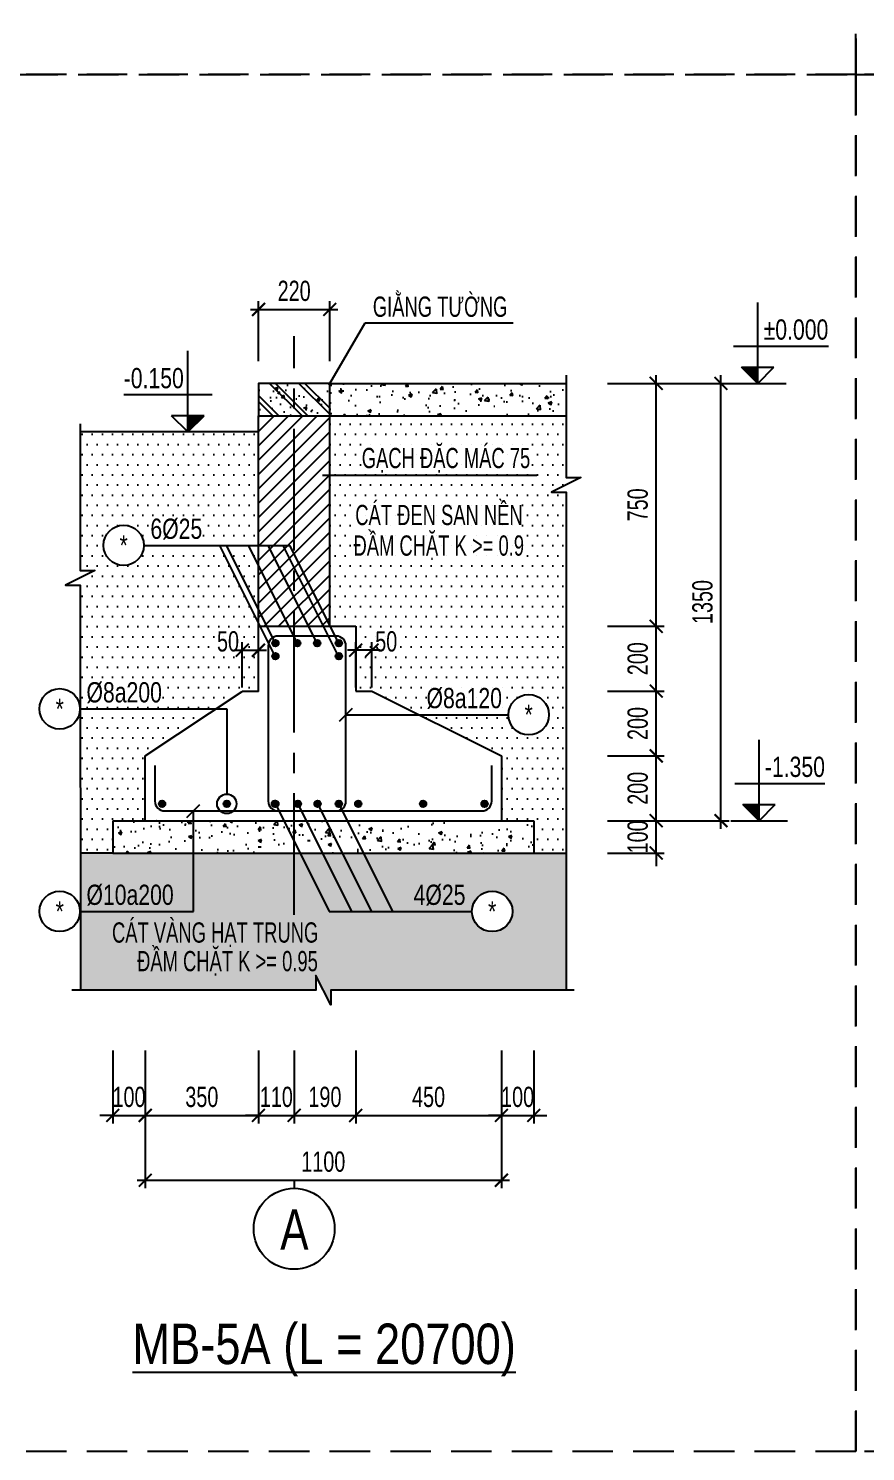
# Model space of a CAD drawing. Header units: millimetres. Extents: x 0 to 2110312, y -101172 to 3.
# Drawn here: x 1987878 to 1990463, y -35726 to -31333 of the extents above; entities that cross this region are included whole.
import ezdxf
from ezdxf.enums import TextEntityAlignment as Align

# ---------------------------------------------------------------- set-up
doc = ezdxf.new("R2010")
doc.units = ezdxf.units.MM
doc.header["$LTSCALE"] = 1000
doc.header["$MEASUREMENT"] = 0
doc.header["$PDMODE"] = 3
doc.linetypes.add('CENTER2', pattern=[1.125, 0.75, -0.125, 0.125, -0.125])
doc.linetypes.add('HIDDEN', pattern=[0.375, 0.25, -0.125])
doc.layers.get('0').update_dxf_attribs({"linetype": 'CONTINUOUS'})
doc.layers.get('Defpoints').update_dxf_attribs({"linetype": 'CONTINUOUS'})
for name, color, linetype in [('CDC.01.AXIS', 160, 'CENTER2'), ('CDC.02.DIM', 1, 'CONTINUOUS'), ('CDC.03.BORDER', 3, 'CONTINUOUS'), ('CDC.04.HIDDEN', 8, 'HIDDEN'), ('CDC.05.STEEL', 4, 'CONTINUOUS'), ('CDC.06.TEXT', 2, 'CONTINUOUS'), ('CDC.10.HATCH', 163, 'CONTINUOUS'), ('CDC.11.NOTE', 1, 'CONTINUOUS'), ('CDC.14.STEELNUM', 9, 'CONTINUOUS'), ('KCS_CHI', 1, 'CONTINUOUS'), ('KCS_STEEL', 4, 'CONTINUOUS')]:
    doc.layers.add(name, color=color, linetype=linetype)
doc.styles.add('KCS_BIGTEXT', font='arial.ttf', dxfattribs={"width": 0.75, "height": 125})
doc.styles.add('KCS_SMTEXT', font='arial.ttf', dxfattribs={"width": 0.7})
doc.dimstyles.new('KCS_DIM25', dxfattribs={"dimtxt": 62.5, "dimasz": 40, "dimexe": 25, "dimexo": 0, "dimgap": 25, "dimtad": 1, "dimdec": 0, "dimzin": 13, "dimdsep": 46, "dimtxsty": 'KCS_SMTEXT', "dimblk": 'ARCHTICK', "dimcen": 0, "dimdle": 25, "dimclrd": 1, "dimclre": 1, "dimclrt": 2, "dimadec": 0, "dimazin": 0, "dimtfac": 1, "dimtdec": 0, "dimtix": 1, "dimtmove": 2, "dimatfit": 3, "dimfxl": 1, "dimtolj": 1, "dimtzin": 13, "dimarcsym": 0})

# ---------------------------------------------------------------- blocks, each defined once
blk = doc.blocks.new('_ARCHTICK')
at = {"color": 0, "linetype": 'ByBlock', "const_width": 0.15}
blk.add_lwpolyline([(-0.5, -0.5), (0.5, 0.5)], dxfattribs=at)
blk = doc.blocks.new('*D222')
at = {"layer": 'CDC.02.DIM', "color": 1, "lineweight": -2, "transparency": 16777216}
for p, q in [((1988138.7, -34488.5), (1988138.7, -34713.5)), ((1988238.7, -34488.5), (1988238.7, -34713.5)), ((1988138.7, -34688.5), (1988098.7, -34688.5)), ((1988138.7, -34688.5), (1988238.7, -34688.5)), ((1988238.7, -34688.5), (1988278.7, -34688.5))]:
    blk.add_line(p, q, dxfattribs=at)
at = {"layer": 'Defpoints', "color": 0, "transparency": 16777216}
for p in [(1988138.7, -34488.5), (1988238.7, -34488.5), (1988238.7, -34688.5)]:
    blk.add_point(p, dxfattribs=at)
at = {"layer": 'CDC.02.DIM', "color": 1, "lineweight": -2, "transparency": 16777216, "xscale": 40, "yscale": 40, "zscale": 40}
blk.add_blockref('_ARCHTICK', (1988138.7, -34688.5), dxfattribs=at)
at = {"layer": 'CDC.02.DIM', "color": 1, "lineweight": -2, "transparency": 16777216, "xscale": 40, "yscale": 40, "zscale": 40, "rotation": 180}
blk.add_blockref('_ARCHTICK', (1988238.7, -34688.5), dxfattribs=at)
at = {"layer": 'CDC.02.DIM', "color": 2, "transparency": 16777216, "insert": (1988188.7, -34631.6), "char_height": 62.5, "attachment_point": 5, "style": 'KCS_SMTEXT'}
blk.add_mtext('\\A1;100', dxfattribs=at)
blk = doc.blocks.new('*D223')
at = {"layer": 'CDC.02.DIM', "color": 1, "lineweight": -2, "transparency": 16777216}
for p, q in [((1988238.7, -34488.5), (1988238.7, -34713.5)), ((1988588.5, -34488.5), (1988588.5, -34713.5)), ((1988213.7, -34688.5), (1988613.5, -34688.5))]:
    blk.add_line(p, q, dxfattribs=at)
at = {"layer": 'Defpoints', "color": 0, "transparency": 16777216}
for p in [(1988238.7, -34488.5), (1988588.5, -34488.5), (1988588.5, -34688.5)]:
    blk.add_point(p, dxfattribs=at)
at = {"layer": 'CDC.02.DIM', "color": 1, "lineweight": -2, "transparency": 16777216, "xscale": 40, "yscale": 40, "zscale": 40, "rotation": 180}
blk.add_blockref('_ARCHTICK', (1988238.7, -34688.5), dxfattribs=at)
at = {"layer": 'CDC.02.DIM', "color": 1, "lineweight": -2, "transparency": 16777216, "xscale": 40, "yscale": 40, "zscale": 40}
blk.add_blockref('_ARCHTICK', (1988588.5, -34688.5), dxfattribs=at)
at = {"layer": 'CDC.02.DIM', "color": 2, "transparency": 16777216, "insert": (1988413.6, -34631.6), "char_height": 62.5, "attachment_point": 5, "style": 'KCS_SMTEXT'}
blk.add_mtext('\\A1;350', dxfattribs=at)
blk = doc.blocks.new('*D224')
at = {"layer": 'CDC.02.DIM', "color": 1, "lineweight": -2, "transparency": 16777216}
for p, q in [((1988698.7, -34488.5), (1988698.7, -34713.5)), ((1988888.7, -34488.5), (1988888.7, -34713.5)), ((1988673.7, -34688.5), (1988913.7, -34688.5))]:
    blk.add_line(p, q, dxfattribs=at)
at = {"layer": 'Defpoints', "color": 0, "transparency": 16777216}
for p in [(1988698.7, -34488.5), (1988888.7, -34488.5), (1988888.7, -34688.5)]:
    blk.add_point(p, dxfattribs=at)
at = {"layer": 'CDC.02.DIM', "color": 1, "lineweight": -2, "transparency": 16777216, "xscale": 40, "yscale": 40, "zscale": 40, "rotation": 180}
blk.add_blockref('_ARCHTICK', (1988698.7, -34688.5), dxfattribs=at)
at = {"layer": 'CDC.02.DIM', "color": 1, "lineweight": -2, "transparency": 16777216, "xscale": 40, "yscale": 40, "zscale": 40}
blk.add_blockref('_ARCHTICK', (1988888.7, -34688.5), dxfattribs=at)
at = {"layer": 'CDC.02.DIM', "color": 2, "transparency": 16777216, "insert": (1988793.7, -34631.6), "char_height": 62.5, "attachment_point": 5, "style": 'KCS_SMTEXT'}
blk.add_mtext('\\A1;190', dxfattribs=at)
blk = doc.blocks.new('*D225')
at = {"layer": 'CDC.02.DIM', "color": 1, "lineweight": -2, "transparency": 16777216}
for p, q in [((1988888.7, -34488.5), (1988888.7, -34713.5)), ((1989338.7, -34488.5), (1989338.7, -34713.5)), ((1988863.7, -34688.5), (1989363.7, -34688.5))]:
    blk.add_line(p, q, dxfattribs=at)
at = {"layer": 'Defpoints', "color": 0, "transparency": 16777216}
for p in [(1988888.7, -34488.5), (1989338.7, -34488.5), (1989338.7, -34688.5)]:
    blk.add_point(p, dxfattribs=at)
at = {"layer": 'CDC.02.DIM', "color": 1, "lineweight": -2, "transparency": 16777216, "xscale": 40, "yscale": 40, "zscale": 40, "rotation": 180}
blk.add_blockref('_ARCHTICK', (1988888.7, -34688.5), dxfattribs=at)
at = {"layer": 'CDC.02.DIM', "color": 1, "lineweight": -2, "transparency": 16777216, "xscale": 40, "yscale": 40, "zscale": 40}
blk.add_blockref('_ARCHTICK', (1989338.7, -34688.5), dxfattribs=at)
at = {"layer": 'CDC.02.DIM', "color": 2, "transparency": 16777216, "insert": (1989113.7, -34631.6), "char_height": 62.5, "attachment_point": 5, "style": 'KCS_SMTEXT'}
blk.add_mtext('\\A1;450', dxfattribs=at)
blk = doc.blocks.new('*D226')
at = {"layer": 'CDC.02.DIM', "color": 1, "lineweight": -2, "transparency": 16777216}
for p, q in [((1989338.7, -34488.5), (1989338.7, -34713.5)), ((1989438.7, -34488.5), (1989438.7, -34713.5)), ((1989338.7, -34688.5), (1989298.7, -34688.5)), ((1989338.7, -34688.5), (1989438.7, -34688.5)), ((1989438.7, -34688.5), (1989478.7, -34688.5))]:
    blk.add_line(p, q, dxfattribs=at)
at = {"layer": 'Defpoints', "color": 0, "transparency": 16777216}
for p in [(1989338.7, -34488.5), (1989438.7, -34488.5), (1989438.7, -34688.5)]:
    blk.add_point(p, dxfattribs=at)
at = {"layer": 'CDC.02.DIM', "color": 1, "lineweight": -2, "transparency": 16777216, "xscale": 40, "yscale": 40, "zscale": 40}
blk.add_blockref('_ARCHTICK', (1989338.7, -34688.5), dxfattribs=at)
at = {"layer": 'CDC.02.DIM', "color": 1, "lineweight": -2, "transparency": 16777216, "xscale": 40, "yscale": 40, "zscale": 40, "rotation": 180}
blk.add_blockref('_ARCHTICK', (1989438.7, -34688.5), dxfattribs=at)
at = {"layer": 'CDC.02.DIM', "color": 2, "transparency": 16777216, "insert": (1989388.7, -34631.6), "char_height": 62.5, "attachment_point": 5, "style": 'KCS_SMTEXT'}
blk.add_mtext('\\A1;100', dxfattribs=at)
blk = doc.blocks.new('*D227')
at = {"layer": 'CDC.02.DIM', "color": 1, "lineweight": -2, "transparency": 16777216}
for p, q in [((1988238.7, -34488.5), (1988238.7, -34913.5)), ((1989338.7, -34488.5), (1989338.7, -34913.5)), ((1988213.7, -34888.5), (1989363.7, -34888.5))]:
    blk.add_line(p, q, dxfattribs=at)
at = {"layer": 'Defpoints', "color": 0, "transparency": 16777216}
for p in [(1988238.7, -34488.5), (1989338.7, -34488.5), (1989338.7, -34888.5)]:
    blk.add_point(p, dxfattribs=at)
at = {"layer": 'CDC.02.DIM', "color": 1, "lineweight": -2, "transparency": 16777216, "xscale": 40, "yscale": 40, "zscale": 40, "rotation": 180}
blk.add_blockref('_ARCHTICK', (1988238.7, -34888.5), dxfattribs=at)
at = {"layer": 'CDC.02.DIM', "color": 1, "lineweight": -2, "transparency": 16777216, "xscale": 40, "yscale": 40, "zscale": 40}
blk.add_blockref('_ARCHTICK', (1989338.7, -34888.5), dxfattribs=at)
at = {"layer": 'CDC.02.DIM', "color": 2, "transparency": 16777216, "insert": (1988788.7, -34831.6), "char_height": 62.5, "attachment_point": 5, "style": 'KCS_SMTEXT'}
blk.add_mtext('\\A1;1100', dxfattribs=at)
blk = doc.blocks.new('*D228')
at = {"layer": 'CDC.02.DIM', "color": 1, "lineweight": -2, "transparency": 16777216}
for p, q in [((1989816.7, -33778.5), (1989816.7, -33738.5)), ((1989666.7, -33778.5), (1989841.7, -33778.5)), ((1989816.7, -33878.5), (1989816.7, -33778.5)), ((1989666.7, -33878.5), (1989841.7, -33878.5)), ((1989816.7, -33878.5), (1989816.7, -33918.5))]:
    blk.add_line(p, q, dxfattribs=at)
at = {"layer": 'Defpoints', "color": 0, "transparency": 16777216}
for p in [(1989666.7, -33778.5), (1989816.7, -33778.5), (1989666.7, -33878.5)]:
    blk.add_point(p, dxfattribs=at)
at = {"layer": 'CDC.02.DIM', "color": 1, "lineweight": -2, "transparency": 16777216, "xscale": 40, "yscale": 40, "zscale": 40}
for p, rotation in [((1989816.7, -33778.5), 270), ((1989816.7, -33878.5), 90)]:
    blk.add_blockref('_ARCHTICK', p, dxfattribs=dict(at, rotation=rotation))
at = {"layer": 'CDC.02.DIM', "color": 2, "transparency": 16777216, "insert": (1989759.7, -33828.5), "char_height": 62.5, "attachment_point": 5, "rotation": 90, "style": 'KCS_SMTEXT'}
blk.add_mtext('\\A1;100', dxfattribs=at)
blk = doc.blocks.new('*D229')
at = {"layer": 'CDC.02.DIM', "color": 1, "lineweight": -2, "transparency": 16777216}
for p, q in [((1989816.7, -33803.5), (1989816.7, -33553.5)), ((1989666.7, -33578.5), (1989841.7, -33578.5)), ((1989666.7, -33778.5), (1989841.7, -33778.5))]:
    blk.add_line(p, q, dxfattribs=at)
at = {"layer": 'Defpoints', "color": 0, "transparency": 16777216}
for p in [(1989666.7, -33578.5), (1989816.7, -33578.5), (1989666.7, -33778.5)]:
    blk.add_point(p, dxfattribs=at)
at = {"layer": 'CDC.02.DIM', "color": 1, "lineweight": -2, "transparency": 16777216, "xscale": 40, "yscale": 40, "zscale": 40}
for p, rotation in [((1989816.7, -33578.5), 90), ((1989816.7, -33778.5), 270)]:
    blk.add_blockref('_ARCHTICK', p, dxfattribs=dict(at, rotation=rotation))
at = {"layer": 'CDC.02.DIM', "color": 2, "transparency": 16777216, "insert": (1989759.7, -33678.5), "char_height": 62.5, "attachment_point": 5, "rotation": 90, "style": 'KCS_SMTEXT'}
blk.add_mtext('\\A1;200', dxfattribs=at)
blk = doc.blocks.new('*D230')
at = {"layer": 'CDC.02.DIM', "color": 1, "lineweight": -2, "transparency": 16777216}
for p, q in [((1989666.7, -33378.5), (1989841.7, -33378.5)), ((1989816.7, -33603.5), (1989816.7, -33353.5)), ((1989666.7, -33578.5), (1989841.7, -33578.5))]:
    blk.add_line(p, q, dxfattribs=at)
at = {"layer": 'Defpoints', "color": 0, "transparency": 16777216}
for p in [(1989666.7, -33378.5), (1989816.7, -33378.5), (1989666.7, -33578.5)]:
    blk.add_point(p, dxfattribs=at)
at = {"layer": 'CDC.02.DIM', "color": 1, "lineweight": -2, "transparency": 16777216, "xscale": 40, "yscale": 40, "zscale": 40}
for p, rotation in [((1989816.7, -33378.5), 90), ((1989816.7, -33578.5), 270)]:
    blk.add_blockref('_ARCHTICK', p, dxfattribs=dict(at, rotation=rotation))
at = {"layer": 'CDC.02.DIM', "color": 2, "transparency": 16777216, "insert": (1989759.7, -33478.5), "char_height": 62.5, "attachment_point": 5, "rotation": 90, "style": 'KCS_SMTEXT'}
blk.add_mtext('\\A1;200', dxfattribs=at)
blk = doc.blocks.new('*D231')
at = {"layer": 'CDC.02.DIM', "color": 1, "lineweight": -2, "transparency": 16777216}
for p, q in [((1989816.7, -33403.5), (1989816.7, -33153.5)), ((1989666.7, -33178.5), (1989841.7, -33178.5)), ((1989666.7, -33378.5), (1989841.7, -33378.5))]:
    blk.add_line(p, q, dxfattribs=at)
at = {"layer": 'Defpoints', "color": 0, "transparency": 16777216}
for p in [(1989666.7, -33178.5), (1989816.7, -33178.5), (1989666.7, -33378.5)]:
    blk.add_point(p, dxfattribs=at)
at = {"layer": 'CDC.02.DIM', "color": 1, "lineweight": -2, "transparency": 16777216, "xscale": 40, "yscale": 40, "zscale": 40}
for p, rotation in [((1989816.7, -33178.5), 90), ((1989816.7, -33378.5), 270)]:
    blk.add_blockref('_ARCHTICK', p, dxfattribs=dict(at, rotation=rotation))
at = {"layer": 'CDC.02.DIM', "color": 2, "transparency": 16777216, "insert": (1989759.7, -33278.5), "char_height": 62.5, "attachment_point": 5, "rotation": 90, "style": 'KCS_SMTEXT'}
blk.add_mtext('\\A1;200', dxfattribs=at)
blk = doc.blocks.new('*D232')
at = {"layer": 'CDC.02.DIM', "color": 1, "lineweight": -2, "transparency": 16777216}
for p, q in [((1990016.7, -33803.5), (1990016.7, -32403.5)), ((1989666.7, -32428.5), (1990041.7, -32428.5)), ((1989666.7, -33778.5), (1990041.7, -33778.5))]:
    blk.add_line(p, q, dxfattribs=at)
at = {"layer": 'Defpoints', "color": 0, "transparency": 16777216}
for p in [(1989666.7, -32428.5), (1990016.7, -32428.5), (1989666.7, -33778.5)]:
    blk.add_point(p, dxfattribs=at)
at = {"layer": 'CDC.02.DIM', "color": 1, "lineweight": -2, "transparency": 16777216, "xscale": 40, "yscale": 40, "zscale": 40}
for p, rotation in [((1990016.7, -32428.5), 90), ((1990016.7, -33778.5), 270)]:
    blk.add_blockref('_ARCHTICK', p, dxfattribs=dict(at, rotation=rotation))
at = {"layer": 'CDC.02.DIM', "color": 2, "transparency": 16777216, "insert": (1989959.7, -33103.5), "char_height": 62.5, "attachment_point": 5, "rotation": 90, "style": 'KCS_SMTEXT'}
blk.add_mtext('\\A1;1350', dxfattribs=at)
blk = doc.blocks.new('COS_CD')
at = {"layer": 'CDC.10.HATCH'}
blk.add_hatch(color=256, dxfattribs=at).paths.add_polyline_path([(37.5, 50), (87.5, 0), (87.5, 50)])
at = {"layer": 'CDC.02.DIM'}
for p, q in [((37.5, 50), (137.5, 50)), ((87.5, 0), (37.5, 50)), ((87.5, 0), (87.5, 50)), ((87.5, 0), (137.5, 50)), ((0, 0), (175, 0))]:
    blk.add_line(p, q, dxfattribs=at)
blk = doc.blocks.new('KCS_SNODE')
at = {"layer": 'CDC.05.STEEL'}
blk.add_hatch(color=6, dxfattribs=at).paths.add_polyline_path([(10, 0, 1), (-10, 0, 1)])
at = {"layer": 'CDC.05.STEEL', "color": 6}
blk.add_circle((0, 0), 10, dxfattribs=at)
blk = doc.blocks.new('*D233')
at = {"layer": 'CDC.02.DIM', "color": 1, "lineweight": -2, "transparency": 16777216}
for p, q in [((1988513.5, -33252.2), (1988613.5, -33252.2)), ((1988538.5, -33367.2), (1988538.5, -33227.2)), ((1988588.5, -33367.2), (1988588.5, -33227.2))]:
    blk.add_line(p, q, dxfattribs=at)
at = {"layer": 'Defpoints', "color": 0, "transparency": 16777216}
for p in [(1988588.5, -33252.2), (1988538.5, -33367.2), (1988588.5, -33367.2)]:
    blk.add_point(p, dxfattribs=at)
at = {"layer": 'CDC.02.DIM', "color": 1, "lineweight": -2, "transparency": 16777216, "xscale": 40, "yscale": 40, "zscale": 40, "rotation": 180}
blk.add_blockref('_ARCHTICK', (1988538.5, -33252.2), dxfattribs=at)
at = {"layer": 'CDC.02.DIM', "color": 1, "lineweight": -2, "transparency": 16777216, "xscale": 40, "yscale": 40, "zscale": 40}
blk.add_blockref('_ARCHTICK', (1988588.5, -33252.2), dxfattribs=at)
at = {"layer": 'CDC.02.DIM', "color": 2, "transparency": 16777216, "insert": (1988494.4, -33225.3), "char_height": 62.5, "attachment_point": 5, "style": 'KCS_SMTEXT'}
blk.add_mtext('\\A1;50', dxfattribs=at)
blk = doc.blocks.new('*D160')
at = {"layer": 'CDC.02.DIM', "color": 1, "lineweight": -2, "transparency": 16777216}
for p, q in [((1989816.7, -33203.5), (1989816.7, -32403.5)), ((1989666.7, -32428.5), (1989841.7, -32428.5)), ((1989666.7, -33178.5), (1989841.7, -33178.5))]:
    blk.add_line(p, q, dxfattribs=at)
at = {"layer": 'Defpoints', "color": 0, "transparency": 16777216}
for p in [(1989666.7, -32428.5), (1989816.7, -32428.5), (1989666.7, -33178.5)]:
    blk.add_point(p, dxfattribs=at)
at = {"layer": 'CDC.02.DIM', "color": 1, "lineweight": -2, "transparency": 16777216, "xscale": 40, "yscale": 40, "zscale": 40}
for p, rotation in [((1989816.7, -32428.5), 90), ((1989816.7, -33178.5), 270)]:
    blk.add_blockref('_ARCHTICK', p, dxfattribs=dict(at, rotation=rotation))
at = {"layer": 'CDC.02.DIM', "color": 2, "transparency": 16777216, "insert": (1989759.7, -32803.5), "char_height": 62.5, "attachment_point": 5, "rotation": 90, "style": 'KCS_SMTEXT'}
blk.add_mtext('\\A1;750', dxfattribs=at)
blk = doc.blocks.new('*D161')
at = {"layer": 'CDC.02.DIM', "color": 1, "lineweight": -2, "transparency": 16777216}
for p, q in [((1988563.7, -32200.2), (1988833.7, -32200.2)), ((1988588.7, -32359.8), (1988588.7, -32175.2)), ((1988808.7, -32359.8), (1988808.7, -32175.2))]:
    blk.add_line(p, q, dxfattribs=at)
at = {"layer": 'Defpoints', "color": 0, "transparency": 16777216}
for p in [(1988808.7, -32200.2), (1988588.7, -32359.8), (1988808.7, -32359.8)]:
    blk.add_point(p, dxfattribs=at)
at = {"layer": 'CDC.02.DIM', "color": 1, "lineweight": -2, "transparency": 16777216, "xscale": 40, "yscale": 40, "zscale": 40, "rotation": 180}
blk.add_blockref('_ARCHTICK', (1988588.7, -32200.2), dxfattribs=at)
at = {"layer": 'CDC.02.DIM', "color": 1, "lineweight": -2, "transparency": 16777216, "xscale": 40, "yscale": 40, "zscale": 40}
blk.add_blockref('_ARCHTICK', (1988808.7, -32200.2), dxfattribs=at)
at = {"layer": 'CDC.02.DIM', "color": 2, "transparency": 16777216, "insert": (1988698.7, -32143.3), "char_height": 62.5, "attachment_point": 5, "style": 'KCS_SMTEXT'}
blk.add_mtext('\\A1;220', dxfattribs=at)
blk = doc.blocks.new('*D162')
at = {"layer": 'CDC.02.DIM', "color": 1, "lineweight": -2, "transparency": 16777216}
for p, q in [((1988588.5, -34488.5), (1988588.5, -34713.5)), ((1988698.7, -34488.5), (1988698.7, -34713.5)), ((1988588.5, -34688.5), (1988548.5, -34688.5)), ((1988588.5, -34688.5), (1988698.7, -34688.5)), ((1988698.7, -34688.5), (1988738.7, -34688.5))]:
    blk.add_line(p, q, dxfattribs=at)
at = {"layer": 'Defpoints', "color": 0, "transparency": 16777216}
for p in [(1988588.5, -34488.5), (1988698.7, -34488.5), (1988698.7, -34688.5)]:
    blk.add_point(p, dxfattribs=at)
at = {"layer": 'CDC.02.DIM', "color": 1, "lineweight": -2, "transparency": 16777216, "xscale": 40, "yscale": 40, "zscale": 40}
blk.add_blockref('_ARCHTICK', (1988588.5, -34688.5), dxfattribs=at)
at = {"layer": 'CDC.02.DIM', "color": 1, "lineweight": -2, "transparency": 16777216, "xscale": 40, "yscale": 40, "zscale": 40, "rotation": 180}
blk.add_blockref('_ARCHTICK', (1988698.7, -34688.5), dxfattribs=at)
at = {"layer": 'CDC.02.DIM', "color": 2, "transparency": 16777216, "insert": (1988643.6, -34631.6), "char_height": 62.5, "attachment_point": 5, "style": 'KCS_SMTEXT'}
blk.add_mtext('\\A1;110', dxfattribs=at)
blk = doc.blocks.new('*D163')
at = {"layer": 'CDC.02.DIM', "color": 1, "lineweight": -2, "transparency": 16777216}
for p, q in [((1988963.8, -33252.2), (1988863.8, -33252.2)), ((1988888.8, -33367.2), (1988888.8, -33227.2)), ((1988938.8, -33367.2), (1988938.8, -33227.2))]:
    blk.add_line(p, q, dxfattribs=at)
at = {"layer": 'Defpoints', "color": 0, "transparency": 16777216}
for p in [(1988888.8, -33252.2), (1988888.8, -33367.2), (1988938.8, -33367.2)]:
    blk.add_point(p, dxfattribs=at)
at = {"layer": 'CDC.02.DIM', "color": 1, "lineweight": -2, "transparency": 16777216, "xscale": 40, "yscale": 40, "zscale": 40, "rotation": 180}
blk.add_blockref('_ARCHTICK', (1988888.8, -33252.2), dxfattribs=at)
at = {"layer": 'CDC.02.DIM', "color": 1, "lineweight": -2, "transparency": 16777216, "xscale": 40, "yscale": 40, "zscale": 40}
blk.add_blockref('_ARCHTICK', (1988938.8, -33252.2), dxfattribs=at)
at = {"layer": 'CDC.02.DIM', "color": 2, "transparency": 16777216, "insert": (1988983, -33225.3), "char_height": 62.5, "attachment_point": 5, "style": 'KCS_SMTEXT'}
blk.add_mtext('\\A1;50', dxfattribs=at)

msp = doc.modelspace()

# ---------------------------------------------------------------- hatches: boundary and pattern name
at = {"layer": 'CDC.10.HATCH'}
h = msp.add_hatch(dxfattribs=at)
h.set_pattern_fill('CHAU-02', color=256, scale=15, style=0, pattern_type=2)
h.set_pattern_definition([(50, (-16402.84, -21565.91), (107.5890274, -9.4128202), [11.25, -123.75]), (355, (-16402.84, -21565.91), (-20.8127, 112.82882), [9, -99]), (100.4514, (-16393.87, -21566.69), (86.776407, 103.4159313), [9.5610285, -105.171317]), (46.1842, (-16402.84, -21535.91), (160.086157, -24.827852), [16.875, -185.625]), (96.6356, (-16389.5, -21537.98), (140.199406, 146.117681), [14.341543, -157.75695]), (351.1842, (-16402.84, -21535.91), (140.199292, 146.11779), [13.5, -148.5]), (21, (-16387.84, -21543.41), (89.536058, -60.3928336), [11.25, -123.75]), (226, (-16387.84, -21543.41), (100.7823184, -54.8309714), [9, -99]), (71.4514, (-16380.38, -21548.44), (126.0333943, 48.3795745), [9.5610285, -105.171317]), (67.5, (-16402.838, -21565.91), (-23.3874275, 44.1561693), [0, -97.8, 0, -100.5, 0, -99.375]), (4.5, (-16402.84, -21565.91), (42.5026386, 57.0154783), [0, -57.3, 0, -95.55, 0, -37.875]), (327.5, (-16436.288, -21565.91), (80.0733654, -3.3832308), [0, -37.5, 0, -117, 0, -155.25]), (317.5, (-16451.29, -21565.91), (87.4779254, 15.0157473), [0, -48.75, 0, -77.7, 0, -110.25]), (315, (-16402.84, -21565.91), (45.0780573, 45.0780573), []), (315, (-16402.84, -21547.534), (45.0780573, 45.0780573), [])])
h.paths.add_polyline_path([(1988808.5, -32528.5), (1988808.5, -32428.5), (1988758.5, -32428.5), (1988588.5, -32428.5), (1988588.5, -32528.5)])
h = msp.add_hatch(dxfattribs=at)
h.set_pattern_fill('AR-CONC', color=256, scale=15, style=0)
h.set_pattern_definition([(50, (-21581.01, -25817.25), (107.5890274, -9.4128202), [11.25, -123.75]), (355, (-21581.01, -25817.25), (-20.8127, 112.82882), [9, -99]), (100.4514, (-21572.04, -25818.04), (86.776407, 103.4159313), [9.5610285, -105.171317]), (46.1842, (-21581.01, -25787.25), (160.086157, -24.827852), [16.875, -185.625]), (96.6356, (-21567.67, -25789.32), (140.199406, 146.117681), [14.341543, -157.75695]), (351.1842, (-21581.01, -25787.25), (140.199292, 146.11779), [13.5, -148.5]), (21, (-21566.01, -25794.75), (89.536058, -60.3928336), [11.25, -123.75]), (326, (-21566.01, -25794.75), (36.4973, 108.772507), [9, -99]), (71.4514, (-21558.55, -25799.78), (126.0333943, 48.3795745), [9.5610285, -105.171317]), (37.5, (-21581.01, -25817.25), (1.8239783, 49.9340781), [0, -97.8, 0, -100.5, 0, -99.375]), (7.5, (-21581.01, -25817.25), (39.4604306, 59.1617568), [0, -57.3, 0, -95.55, 0, -37.875]), (327.5, (-21614.46, -25817.25), (80.0733654, -3.3832308), [0, -37.5, 0, -117, 0, -155.25]), (317.5, (-21629.46, -25817.25), (87.4779254, 15.0157473), [0, -48.75, 0, -77.7, 0, -110.25])])
h.paths.add_polyline_path([(1989538.7, -32428.5), (1988808.5, -32428.5), (1988808.5, -32528.5), (1989538.7, -32528.5)])
h = msp.add_hatch(dxfattribs=at)
h.set_pattern_fill('DOTS', color=256, scale=500, style=0)
h.set_pattern_definition([(0, (-1596.618, -1617), (15.625, 31.25), [0, -31.25])])
h.paths.add_polyline_path([(1988468.9, -32928.5), (1988234.7, -32928.5, -1), (1988109.7, -32928.5, -1), (1988234.7, -32928.5), (1988588.5, -32928.5), (1988588.5, -32578.5), (1988038.4, -32578.5), (1988037.8, -33006.1), (1988083.4, -33006.1), (1987992.2, -33051.8), (1988037.8, -33051.7), (1988038.1, -33433.4), (1988458, -33433.4), (1988538.5, -33380.1), (1988588.5, -33380.1), (1988588.5, -33178.5), (1988588.5, -33167.7)])
h.paths.add_polyline_path([(1989538.7, -32764.6), (1989493, -32764.6), (1989584.3, -32718.9), (1989538.7, -32718.9), (1989538.7, -32528.5), (1988808.5, -32528.5), (1988808.5, -33174.2), (1988810.7, -33178.5), (1988888.7, -33178.5), (1988888.7, -33379.1), (1988938.7, -33379.1), (1989083.6, -33451.3), (1989360.4, -33451.3, -1), (1989485.4, -33451.3, -1), (1989360.4, -33451.3), (1989083.6, -33451.3), (1989338.7, -33578.5), (1989338.7, -33778.5), (1989438.7, -33778.5), (1989438.7, -33878.5), (1989538.7, -33878.5)])
h.paths.add_polyline_path([(1988458, -33433.4), (1988038.1, -33433.4), (1988038.4, -33878.5), (1988138.7, -33878.5), (1988138.7, -33778.5), (1988238.7, -33778.5), (1988238.7, -33578.5)])
h.paths.add_polyline_path([(1988489.7, -32928.5), (1988468.9, -32928.5), (1988588.5, -33167.7), (1988588.5, -33126.2)], flags=16)
h.paths.add_polyline_path([(1988557.5, -32928.5), (1988489.7, -32928.5), (1988588.5, -33126.2), (1988588.5, -32990.6)], flags=16)
h.paths.add_polyline_path([(1988588.5, -32928.5), (1988557.5, -32928.5), (1988588.5, -32990.6)], flags=16)
h.paths.add_polyline_path([(1988447.5, -33177.7), (1988541.3, -33177.7), (1988541.3, -33272.8), (1988447.5, -33272.8)], flags=24)
h.paths.add_polyline_path([(1988237.8, -32927.8), (1988431.7, -32927.8), (1988431.7, -32826.8), (1988237.8, -32826.8)], flags=24)
h.paths.add_polyline_path([(1988040.5, -33432.7), (1988307.2, -33432.7), (1988307.2, -33331.8), (1988040.5, -33331.8)], flags=24)
h.paths.add_polyline_path([(1988936.1, -33177.7), (1989029.8, -33177.7), (1989029.8, -33272.8), (1988936.1, -33272.8)], flags=24)
h.paths.add_polyline_path([(1988852.8, -32727), (1989450.7, -32727), (1989450.7, -32588.9), (1988852.8, -32588.9)], flags=24)
h.paths.add_polyline_path([(1988858.8, -32997.3), (1989431.6, -32997.3), (1989431.6, -32859.2), (1988858.8, -32859.2)], flags=24)
h.paths.add_polyline_path([(1988867.5, -32887), (1989424.3, -32887), (1989424.3, -32767.9), (1988867.5, -32767.9)], flags=24)
h.paths.add_polyline_path([(1989090.5, -33450.7), (1989357.2, -33450.7), (1989357.2, -33349.7), (1989090.5, -33349.7)], flags=24)
h = msp.add_hatch(dxfattribs=at)
h.set_pattern_fill('ANSI31', color=256, scale=250, style=0)
h.set_pattern_definition([(45, (-13895.495, -25817.252), (-22.0970869, 22.0970869), [])])
h.paths.add_polyline_path([(1988698.5, -33178.5), (1988808.5, -33178.5), (1988808.5, -32528.5), (1988698.5, -32528.5)])
h.paths.add_polyline_path([(1988588.5, -33178.5), (1988698.5, -33178.5), (1988698.5, -32528.5), (1988588.5, -32528.5)])
h = msp.add_hatch(dxfattribs=at)
h.set_pattern_fill('AR-CONC', color=256, scale=15, style=0)
h.set_pattern_definition([(50, (-14705.99, -25606.98), (107.5890274, -9.4128202), [11.25, -123.75]), (355, (-14705.99, -25606.98), (-20.8127, 112.82882), [9, -99]), (100.4514, (-14697.02, -25607.76), (86.776407, 103.4159313), [9.5610285, -105.171317]), (46.1842, (-14705.99, -25576.98), (160.086157, -24.827852), [16.875, -185.625]), (96.6356, (-14692.65, -25579.05), (140.199406, 146.117681), [14.341543, -157.75695]), (351.1842, (-14705.99, -25576.98), (140.199292, 146.11779), [13.5, -148.5]), (21, (-14690.99, -25584.48), (89.536058, -60.3928336), [11.25, -123.75]), (326, (-14690.99, -25584.48), (36.4973, 108.772507), [9, -99]), (71.4514, (-14683.52, -25589.51), (126.0333943, 48.3795745), [9.5610285, -105.171317]), (37.5, (-14705.986, -25606.98), (1.8239783, 49.9340781), [0, -97.8, 0, -100.5, 0, -99.375]), (7.5, (-14705.986, -25606.98), (39.4604306, 59.1617568), [0, -57.3, 0, -95.55, 0, -37.875]), (327.5, (-14739.436, -25606.98), (80.0733654, -3.3832308), [0, -37.5, 0, -117, 0, -155.25]), (317.5, (-14754.436, -25606.98), (87.4779254, 15.0157473), [0, -48.75, 0, -77.7, 0, -110.25])])
h.paths.add_polyline_path([(1988387.7, -33778.5), (1988138.7, -33778.5), (1988138.7, -33878.5), (1988387.7, -33878.5)])
h.paths.add_polyline_path([(1988716.7, -33778.5), (1988387.7, -33778.5), (1988387.7, -33878.5), (1988766.7, -33878.5)])
h.paths.add_polyline_path([(1988788.7, -33783.5), (1988786.2, -33778.5), (1988716.7, -33778.5), (1988766.7, -33878.5), (1988788.7, -33878.5)])
h.paths.add_polyline_path([(1988788.7, -33783.5), (1988788.7, -33878.5), (1988836.2, -33878.5)], flags=17)
h.paths.add_polyline_path([(1988847.1, -33778.5), (1988788.7, -33778.5), (1988788.7, -33783.5), (1988836.2, -33878.5), (1988897.1, -33878.5)])
h.paths.add_polyline_path([(1988912.7, -33778.5), (1988847.1, -33778.5), (1988897.1, -33878.5), (1988962.7, -33878.5)])
h.paths.add_polyline_path([(1989438.7, -33778.5), (1988912.7, -33778.5), (1988962.7, -33878.5), (1989438.7, -33878.5)])
h = msp.add_hatch(dxfattribs=at)
h.set_pattern_fill('AR-SAND', color=256, scale=15, style=0)
h.set_pattern_definition([(37.5, (-1596.618, -1617), (-0.94490037, 28.90235654), [0, -22.8, 0, -25.5, 0, -24.375]), (7.5, (-1596.618, -1617), (26.5466506, 42.332191), [0, -12.3, 0, -20.55, 0, -7.875]), (327.5, (-1615.068, -1617), (46.71212793, 0.0848858), [0, -7.5, 0, -27, 0, -35.25]), (317.5, (-1615.068, -1617), (45.0918991, 13.1651335), [0, -3.75, 0, -17.7, 0, -20.25])])
h.paths.add_polyline_path([(1988387.7, -33878.5), (1988138.7, -33878.5), (1988038.4, -33878.5), (1988038.6, -34058.5), (1988387.7, -34058.5)])
h.paths.add_polyline_path([(1988387.7, -33878.5), (1988387.7, -34058.5), (1988038.6, -34058.5), (1988038.7, -34301.9), (1988765.9, -34301.9), (1988765.9, -34256.3), (1988811.5, -34347.5), (1988811.5, -34301.9), (1989538.7, -34301.9), (1989538.7, -33878.5), (1989438.7, -33878.5), (1988912.7, -33878.5), (1989002.7, -34058.5), (1989247.7, -34058.5, -1), (1989372.7, -34058.5, -1), (1989247.7, -34058.5), (1988806.7, -34058.5), (1988716.7, -33878.5)])
h.paths.add_polyline_path([(1988786.2, -33878.5), (1988716.7, -33878.5), (1988806.7, -34058.5), (1988876.2, -34058.5)])
h.paths.add_polyline_path([(1988847.1, -33878.5), (1988786.2, -33878.5), (1988876.2, -34058.5), (1988937.1, -34058.5)], flags=17)
h.paths.add_polyline_path([(1988912.7, -33878.5), (1988847.1, -33878.5), (1988937.1, -34058.5), (1989002.7, -34058.5)], flags=17)
h.paths.add_polyline_path([(1988040.5, -34057.8), (1988343.6, -34057.8), (1988343.6, -33956.8), (1988040.5, -33956.8)], flags=24)
h.paths.add_polyline_path([(1988190.5, -34280.1), (1988794.9, -34280.1), (1988794.9, -34142), (1988190.5, -34142)], flags=24)
h.paths.add_polyline_path([(1988113.1, -34191.9), (1988796.1, -34191.9), (1988796.1, -34053.7), (1988113.1, -34053.7)], flags=24)
h.paths.add_polyline_path([(1989050.6, -34057.8), (1989244.5, -34057.8), (1989244.5, -33956.8), (1989050.6, -33956.8)], flags=24)

# ---------------------------------------------------------------- linework, layer by layer
at = {"layer": 'CDC.01.AXIS', "ltscale": 0.5}
msp.add_line((1988698.7, -34069), (1988698.7, -32283.2), dxfattribs=at)
at = {"layer": 'CDC.03.BORDER'}
for p, q in [((1988808.5, -33178.5), (1988808.5, -32428.5)), ((1988808.5, -32428.5), (1989538.7, -32428.5)), ((1988588.5, -33178.5), (1988588.5, -32528.5)), ((1988808.5, -32528.5), (1989538.7, -32528.5)), ((1988588.5, -32578.5), (1988038.7, -32578.5)), ((1988588.5, -33380.1), (1988588.5, -33178.5)), ((1988588.5, -33178.5), (1988888.7, -33178.5)), ((1988628.7, -33178.5), (1988848.7, -33178.5)), ((1988888.7, -33178.5), (1988888.7, -33379.1)), ((1988238.7, -33578.5), (1988538.5, -33380.1)), ((1988588.5, -33380.1), (1988538.5, -33380.1)), ((1988888.7, -33379.1), (1988938.7, -33379.1)), ((1988938.7, -33379.1), (1989338.7, -33578.5)), ((1988238.7, -33778.5), (1988238.7, -33578.5)), ((1989338.7, -33578.5), (1989338.7, -33778.5)), ((1988138.7, -33778.5), (1989438.7, -33778.5)), ((1988138.7, -33778.5), (1988138.7, -33878.5)), ((1989438.7, -33778.5), (1989438.7, -33878.5)), ((1988138.7, -33878.5), (1988038.4, -33878.5)), ((1988138.7, -33878.5), (1989438.7, -33878.5)), ((1989438.7, -33878.5), (1989538.7, -33878.5))]:
    msp.add_line(p, q, dxfattribs=at)
at = {"layer": 'CDC.03.BORDER', "ltscale": 0.01}
msp.add_lwpolyline([(1988588.5, -32528.5), (1988808.5, -32528.5), (1988808.5, -32428.5), (1988588.5, -32428.5)], close=True, dxfattribs=at)
at = {"layer": 'CDC.04.HIDDEN', "ltscale": 0.5}
for points in [[(1987844.1, -27426.4), (1990433.2, -27426.4), (1990433.2, -31474.7), (1987844.1, -31474.7)], [(1990433.2, -27426.4), (1993022.3, -27426.4), (1993022.3, -31474.7), (1990433.2, -31474.7)], [(1987844.1, -31474.7), (1990433.2, -31474.7), (1990433.2, -35726.1), (1987844.1, -35726.1)], [(1990433.2, -31474.7), (1993022.3, -31474.7), (1993022.3, -35726.1), (1990433.2, -35726.1)]]:
    msp.add_lwpolyline(points, close=True, dxfattribs=at)
at = {"layer": 'CDC.05.STEEL'}
msp.add_lwpolyline([(1988648.7, -33748.5), (1988828.7, -33748.5, 0.414214), (1988858.7, -33718.5), (1988858.7, -33238.5, 0.414214), (1988828.7, -33208.5), (1988648.7, -33208.5, 0.414214), (1988618.7, -33238.5), (1988618.7, -33718.5, 0.414214)], format="xyb", close=True, dxfattribs=at)
msp.add_lwpolyline([(1988268.7, -33608.5), (1988268.7, -33718.5, 0.414214), (1988298.7, -33748.5), (1989278.7, -33748.5, 0.414214), (1989308.7, -33718.5), (1989308.7, -33608.5)], format="xyb", dxfattribs=at)
at = {"layer": 'CDC.11.NOTE'}
for p, q in [((1990130.2, -32428.5), (1990130.2, -32178.5)), ((1988808.7, -32428.5), (1988917.8, -32241.4)), ((1988917.8, -32241.4), (1989375.1, -32241.4)), ((1988370.4, -32578.5), (1988370.4, -32328.5)), ((1990055.2, -32313.5), (1990348.2, -32313.5)), ((1988445.4, -32463.5), (1988172.3, -32463.5)), ((1988786, -32712.3), (1989447.6, -32712.3)), ((1988234.7, -32928.5), (1988685.7, -32928.5)), ((1988635.7, -33261.9), (1988468.9, -32928.5)), ((1988640.7, -33230.5), (1988489.7, -32928.5)), ((1988708.5, -33230.5), (1988557.5, -32928.5)), ((1988769.6, -33230.5), (1988618.6, -32928.5)), ((1988831.7, -33261.9), (1988664.9, -32928.5)), ((1988836.7, -33230.5), (1988685.7, -32928.5)), ((1988037.3, -33433.4), (1988490.7, -33433.4)), ((1988490.7, -33433.4), (1988490.7, -33696.5)), ((1988858.7, -33451.3), (1989360.4, -33451.3)), ((1990134.2, -33778.5), (1990134.2, -33528.5)), ((1990059.2, -33663.5), (1990337.8, -33663.5)), ((1988640.7, -33726.5), (1988806.7, -34058.5)), ((1988710.2, -33726.5), (1988876.2, -34058.5)), ((1988771.1, -33726.5), (1988937.1, -34058.5)), ((1988836.7, -33726.5), (1989002.7, -34058.5)), ((1988387.7, -34058.5), (1988387.7, -33748.5)), ((1988037.3, -34058.5), (1988387.7, -34058.5)), ((1988806.7, -34058.5), (1989247.7, -34058.5))]:
    msp.add_line(p, q, dxfattribs=at)
at = {"layer": 'CDC.11.NOTE', "color": 3}
for p, q in [((1988838.7, -33471.3), (1988878.7, -33431.3)), ((1988367.7, -33768.5), (1988407.7, -33728.5))]:
    msp.add_line(p, q, dxfattribs=at)
at = {"layer": 'CDC.11.NOTE'}
msp.add_circle((1988490.7, -33726.5), 30, dxfattribs=at)
at = {"layer": 'CDC.14.STEELNUM'}
for centre in [(1988172.2, -32928.5), (1987974.8, -33433.4), (1989422.9, -33451.3), (1987974.8, -34058.5), (1989310.2, -34058.5)]:
    msp.add_circle(centre, 62.5, dxfattribs=at)
at = {"layer": 'KCS_CHI'}
msp.add_line((1988698.7, -34888.5), (1988698.7, -34913.5), dxfattribs=at)
for points in [[(1989538.7, -32403.5), (1989538.7, -32718.9), (1989584.3, -32718.9), (1989493, -32764.6), (1989538.7, -32764.6), (1989538.7, -34301.9)], [(1988038.4, -32553.5), (1988037.8, -33006.1), (1988083.4, -33006.1), (1987992.2, -33051.8), (1988037.8, -33051.7), (1988038.7, -34301.9)], [(1989563.7, -34301.9), (1988811.5, -34301.9), (1988811.5, -34347.5), (1988765.9, -34256.3), (1988765.9, -34301.9), (1988012.3, -34301.9)]]:
    msp.add_lwpolyline(points, dxfattribs=at)
msp.add_circle((1988698.7, -35038.5), 125, dxfattribs=at)

# ---------------------------------------------------------------- block references
for p in [(1990042.7, -32428.5), (1990046.7, -33778.5)]:
    msp.add_blockref('COS_CD', p, dxfattribs=at)
at = {"layer": 'KCS_CHI', "xscale": -1}
msp.add_blockref('COS_CD', (1988457.9, -32578.5), dxfattribs=at)
at = {"layer": 'KCS_STEEL'}
for p in [(1988640.7, -33230.5), (1988708.5, -33230.5), (1988769.6, -33230.5), (1988836.7, -33230.5), (1988640.7, -33270.6), (1988836.7, -33270.6), (1988290.7, -33726.5), (1988490.7, -33726.5), (1988639.3, -33726.5), (1988640.7, -33726.5), (1988640.7, -33726.5), (1988710.2, -33726.5), (1988771.1, -33726.5), (1988836.7, -33726.5), (1988896.7, -33726.5), (1989096.7, -33726.5), (1989286.7, -33726.5)]:
    msp.add_blockref('KCS_SNODE', p, dxfattribs=at)

# ---------------------------------------------------------------- texts
at = {"layer": 'CDC.06.TEXT', "style": 'KCS_SMTEXT'}
for s, width, p in [('GIẰNG TƯỜNG', 0.65, (1989357.2, -32223)), ('%%P0.000', 0.75, (1990348.2, -32293.5)), ('-0.150', 0.75, (1988358, -32443.5)), ('GẠCH ĐẶC MÁC 75', 0.65, (1989427.7, -32690.2)), ('CÁT ĐEN SAN NỀN', 0.65, (1989404.5, -32866)), ('ĐẦM CHẶT K >= 0.9', 0.65, (1989408.6, -32960.4)), ('%%C8a120', 0.75, (1989340.4, -33431.3)), ('-1.350', 0.75, (1990337.8, -33643.5)), ('4%%C25', 0.75, (1989227.7, -34038.5)), ('CÁT VÀNG HẠT TRUNG', 0.65, (1988773.1, -34155)), ('ĐẦM CHẶT K >= 0.95', 0.65, (1988771.9, -34243.3))]:
    msp.add_text(s, height=62.5, dxfattribs=dict(at, width=width)).set_placement(p, align=Align.RIGHT)
at = {"layer": 'CDC.06.TEXT', "style": 'KCS_SMTEXT', "width": 0.75}
for s, p in [('6%%C25', (1988254.7, -32908.5)), ('%%C8a200', (1988057.3, -33413.4)), ('%%C10a200', (1988057.3, -34038.5))]:
    msp.add_text(s, height=62.5, dxfattribs=at).set_placement(p)
at = {"layer": 'CDC.06.TEXT', "style": 'KCS_BIGTEXT', "width": 0.8}
msp.add_text('%%UMB-5A (L = 20700)', height=125, dxfattribs=at).set_placement((1988791.3, -35456.1), align=Align.CENTER)
at = {"layer": 'CDC.06.TEXT', "color": 4, "insert": (1988699.4, -35040.4), "char_height": 125, "width": 248.71, "attachment_point": 5, "style": 'KCS_BIGTEXT'}
msp.add_mtext('{\\fArial|b0|i0|c163|p34;\\C6;A}', dxfattribs=at)
at = {"layer": 'CDC.14.STEELNUM', "style": 'KCS_SMTEXT', "width": 0.75}
for p in [(1988172.2, -32928.5), (1987974.8, -33433.4), (1989422.9, -33451.3), (1987974.8, -34058.5), (1989310.2, -34058.5)]:
    msp.add_text('*', height=62.5, dxfattribs=at).set_placement(p, align=Align.MIDDLE_CENTER)

# ---------------------------------------------------------------- dimensions: what is measured, and where the dimension line sits
at = {"layer": 'CDC.02.DIM'}
for base, p1, p2, picture, middle in [((1988808.7, -32200.2), (1988588.7, -32359.8), (1988808.7, -32359.8), '*D161', (1988698.7, -32143.3)), ((1988238.7, -34688.5), (1988138.7, -34488.5), (1988238.7, -34488.5), '*D222', (1988188.7, -34631.6)), ((1988588.5, -34688.5), (1988238.7, -34488.5), (1988588.5, -34488.5), '*D223', (1988413.6, -34631.6)), ((1989338.7, -34888.5), (1988238.7, -34488.5), (1989338.7, -34488.5), '*D227', (1988788.7, -34831.6)), ((1988698.7, -34688.5), (1988588.5, -34488.5), (1988698.7, -34488.5), '*D162', (1988643.6, -34631.6)), ((1988888.7, -34688.5), (1988698.7, -34488.5), (1988888.7, -34488.5), '*D224', (1988793.7, -34631.6)), ((1989338.7, -34688.5), (1988888.7, -34488.5), (1989338.7, -34488.5), '*D225', (1989113.7, -34631.6)), ((1989438.7, -34688.5), (1989338.7, -34488.5), (1989438.7, -34488.5), '*D226', (1989388.7, -34631.6))]:
    dim = msp.add_linear_dim(base=base, p1=p1, p2=p2, dimstyle='KCS_DIM25', dxfattribs=at)
    dim.commit()
    dim.dimension.update_dxf_attribs({"geometry": picture, "text_midpoint": middle})
for base, p1, p2, picture, middle in [((1990016.7, -32428.5), (1989666.7, -33778.5), (1989666.7, -32428.5), '*D232', (1989959.7, -33103.5)), ((1989816.7, -32428.5), (1989666.7, -33178.5), (1989666.7, -32428.5), '*D160', (1989759.7, -32803.5)), ((1989816.7, -33178.5), (1989666.7, -33378.5), (1989666.7, -33178.5), '*D231', (1989759.7, -33278.5)), ((1989816.7, -33378.5), (1989666.7, -33578.5), (1989666.7, -33378.5), '*D230', (1989759.7, -33478.5)), ((1989816.7, -33578.5), (1989666.7, -33778.5), (1989666.7, -33578.5), '*D229', (1989759.7, -33678.5)), ((1989816.7, -33778.5), (1989666.7, -33878.5), (1989666.7, -33778.5), '*D228', (1989759.7, -33828.5))]:
    dim = msp.add_linear_dim(base=base, p1=p1, p2=p2, angle=90, dimstyle='KCS_DIM25', dxfattribs=at)
    dim.commit()
    dim.dimension.update_dxf_attribs({"geometry": picture, "text_midpoint": middle})
dim = msp.add_linear_dim(base=(1988588.5, -33252.2), p1=(1988538.5, -33367.2), p2=(1988588.5, -33367.2), dimstyle='KCS_DIM25', dxfattribs=at)
dim.commit()
dim.dimension.update_dxf_attribs({"geometry": '*D233', "text_midpoint": (1988494.4, -33225.3), "dimtype": 160})
dim = msp.add_linear_dim(base=(1988888.8, -33252.2), p1=(1988938.8, -33367.2), p2=(1988888.8, -33367.2), angle=180, dimstyle='KCS_DIM25', dxfattribs=at)
dim.commit()
dim.dimension.update_dxf_attribs({"geometry": '*D163', "text_midpoint": (1988983, -33225.3), "dimtype": 160})

doc.saveas('drawing.dxf')
